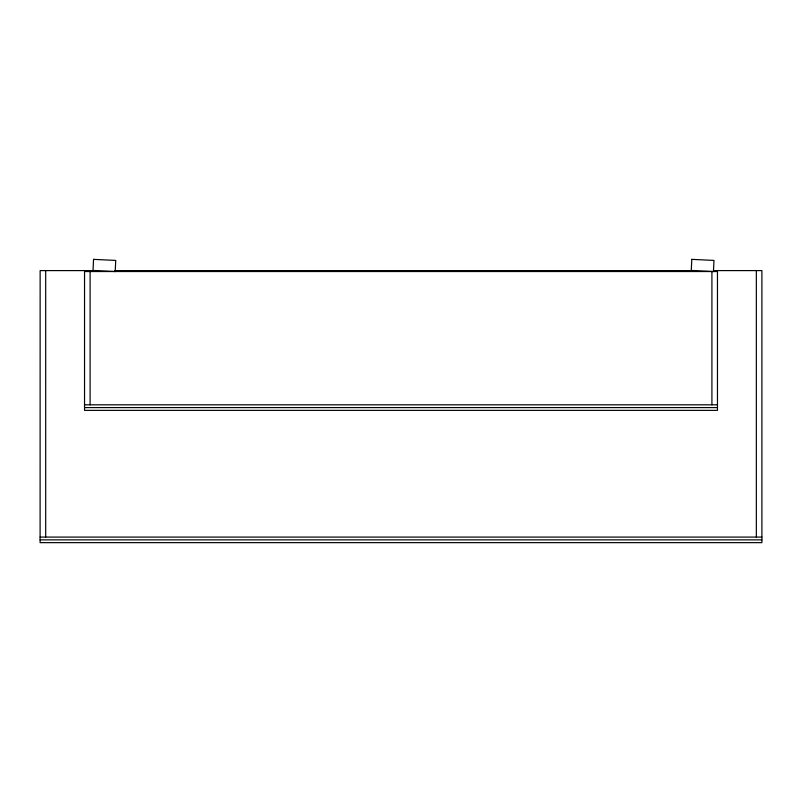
<?xml version="1.0" encoding="UTF-8"?>
<svg xmlns="http://www.w3.org/2000/svg" width="802" height="802" viewBox="0 0 802 802"><rect width="100%" height="100%" fill="white"/><g stroke="black" fill="none" stroke-linecap="round" stroke-linejoin="round"><path stroke-width="1.2" d="M98.235 270.595L40.14 270.595L40.1 542.643L761.9 542.643L761.9 270.595L713.81 270.595M114.506 270.595L696.296 270.595M399.095 270.875L410.203 270.875M84.541 404.82L717.469 404.82M84.541 407.596L717.469 407.596M40.1 537.089L761.9 537.089M40.1 539.866L761.9 539.866M756.346 270.595L756.346 537.089M711.915 271.527L711.915 404.82M90.095 271.527L90.095 404.82M45.694 270.595L45.694 537.089M93.553 259.357L93.022 270.454L115.207 271.527L115.739 260.429L93.553 259.357M691.805 259.357L691.264 270.454L713.449 271.527L713.981 260.429L691.805 259.357M717.469 271.527L84.541 271.527L84.541 410.373L717.469 410.373L717.469 271.527"/></g></svg>
